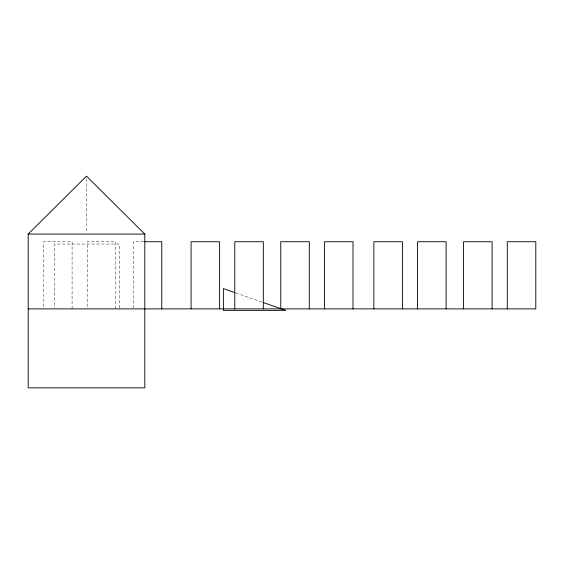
<?xml version="1.0" encoding="UTF-8"?>
<svg xmlns="http://www.w3.org/2000/svg" width="564" height="564" viewBox="0 0 564 564"><rect width="100%" height="100%" fill="white"/><g stroke="black" fill="none" stroke-linecap="round" stroke-linejoin="round"><path stroke-width="0.42" stroke-dasharray="2.82 2.11" d="M143.616 241.73L133.238 241.73L133.238 308.007M235.858 292.991L262.471 302.262M119.356 308L119.356 244.029L54.504 244.029L54.504 308M115.803 308.882L115.803 241.73L87.265 241.73L87.265 308.882M86.496 178.788L86.496 233.207M72.086 308.882L72.086 241.73L43.548 241.73L43.548 308.007"/><path stroke-width="0.85" d="M28.2 234.081L86.496 176.158L144.8 234.081L144.8 387.842L28.2 387.842L28.2 234.081L144.8 234.081M144.476 241.73L161.769 241.73L161.769 308.882M28.2 308.882L535.8 308.882L535.8 241.73L507.262 241.73L507.262 308.882M235.026 292.702L223.386 288.648L223.386 310.369L285.758 310.369L263.303 302.551M492.09 308.882L492.09 241.73L463.552 241.73L463.552 308.882M446.117 308.882L446.117 241.73L417.579 241.73L417.579 308.882M402.4 308.882L402.4 241.73L373.861 241.73L373.861 308.882M353.008 308.882L353.008 241.73L324.469 241.73L324.469 308.882M309.298 308.882L309.298 241.73L280.759 241.73L280.759 308.882M263.325 308.882L263.325 241.73L234.786 241.73L234.786 308.882M219.607 308.882L219.607 241.73L191.076 241.73L191.076 308.882"/></g></svg>
